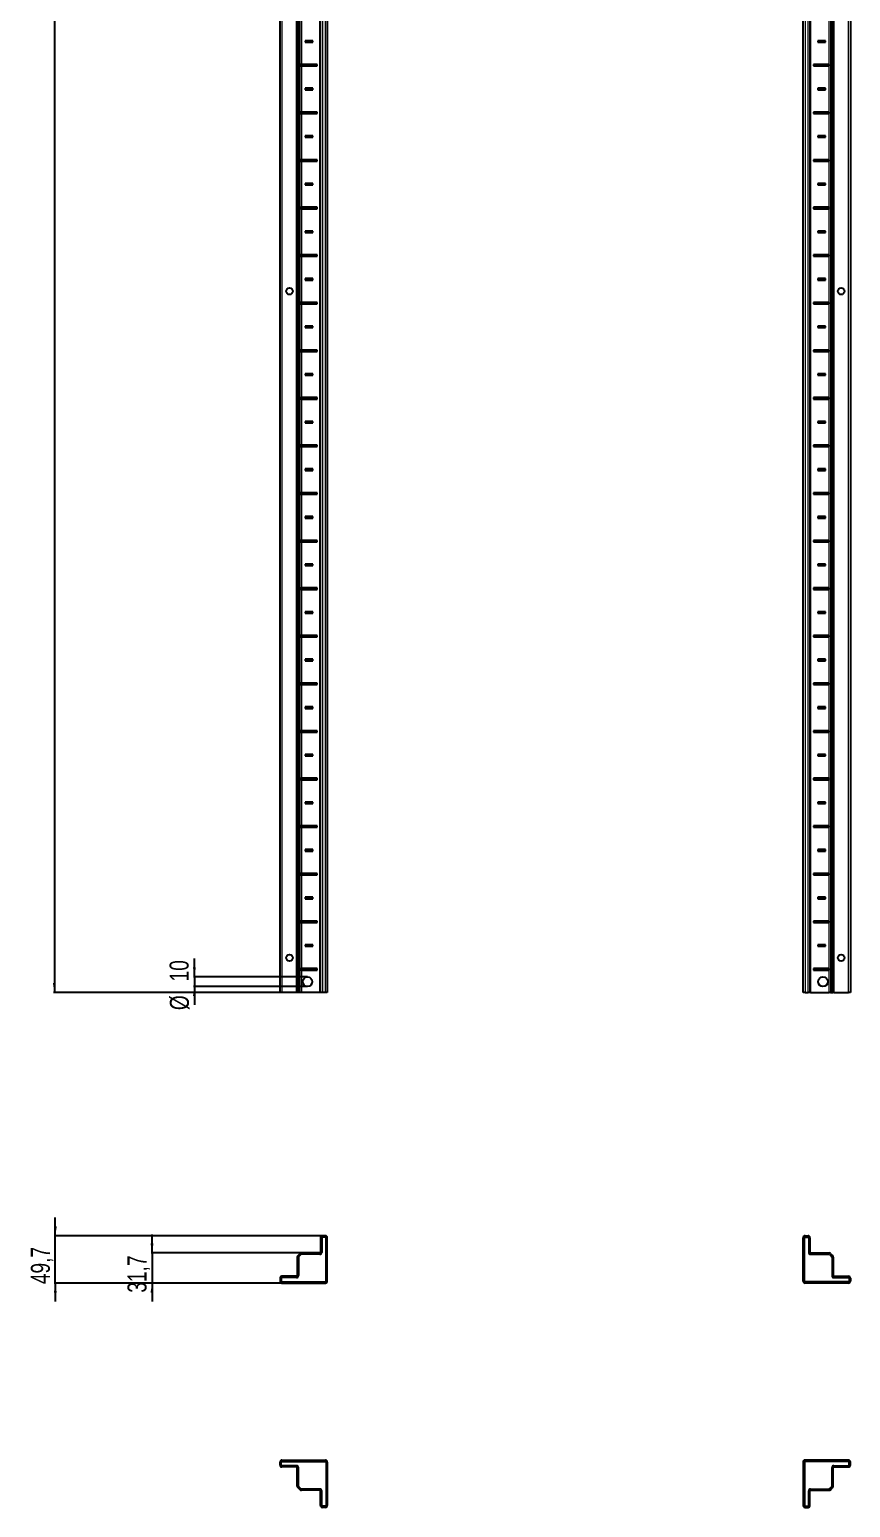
# Model space of a CAD drawing. Header units: millimetres. Extents: x -250 to 5025, y -1547 to 1577.
# Drawn here: x -250 to 612, y -1547 to 6 of the extents above; entities that cross this region are included whole.
import ezdxf

# ---------------------------------------------------------------- set-up
doc = ezdxf.new("R2010")
doc.units = ezdxf.units.MM
doc.layers.add('FORMAT', color=7, linetype='Continuous')
doc.styles.add('SLDTEXTSTYLE0', font='TXT', dxfattribs={"width": 0.75})
doc.dimstyles.new('SLDDIMSTYLE0', dxfattribs={"dimtxt": 20, "dimasz": 10, "dimexe": 0, "dimexo": 0.0625, "dimgap": 5, "dimtad": 2, "dimdec": 1, "dimrnd": 1e-09, "dimzin": 12, "dimdsep": 46, "dimtxsty": 'SLDTEXTSTYLE0', "dimsah": 1, "dimcen": 0.09, "dimadec": 0, "dimazin": 3, "dimtfac": 1, "dimtofl": 0, "dimtmove": 0, "dimatfit": 3, "dimfxl": 0, "dimfrac": 2, "dimtolj": 1, "dimtzin": 12, "dimarcsym": 0})
doc.dimstyles.new('SLDDIMSTYLE1', dxfattribs={"dimtxt": 20, "dimasz": 10, "dimexe": 0, "dimexo": 0.0625, "dimgap": 5, "dimtad": 2, "dimdec": 1, "dimrnd": 1e-09, "dimzin": 12, "dimdsep": 46, "dimtxsty": 'SLDTEXTSTYLE0', "dimsah": 1, "dimcen": 0.09, "dimadec": 0, "dimazin": 3, "dimtfac": 1, "dimtmove": 0, "dimatfit": 0, "dimfxl": 0, "dimfrac": 2, "dimtolj": 1, "dimtzin": 12, "dimarcsym": 0})

# ---------------------------------------------------------------- blocks, each defined once
blk = doc.blocks.new('_D')
at = {"layer": 'FORMAT'}
for p, q in [((35.2, 1092.8), (-225.3, 1092.8)), ((-224.3, 1092.8), (-224.3, -1006.2)), ((35.2, -1006.2), (-225.3, -1006.2))]:
    blk.add_line(p, q, dxfattribs=at)
for points in [[(-224.3, 1092.8), (-225.9, 1082.8), (-222.8, 1082.8)], [(-224.3, -1006.2), (-222.8, -996.2), (-225.9, -996.2)]]:
    blk.add_solid(points, dxfattribs=at)
at = {"layer": 'FORMAT', "insert": (-250.1, 13.7), "char_height": 20, "attachment_point": 1, "rotation": 90, "style": 'SLDTEXTSTYLE0'}
blk.add_mtext('2099', dxfattribs=at)
blk = doc.blocks.new('_D_3')
at = {"layer": 'FORMAT'}
for p, q in [((-77.2, -989.7), (-77.2, -970.5)), ((41.6, -989.7), (-78.2, -989.7)), ((-77.2, -989.7), (-77.2, -999.7)), ((41.6, -999.7), (-78.2, -999.7)), ((-77.2, -999.7), (-77.2, -1019))]:
    blk.add_line(p, q, dxfattribs=at)
for points in [[(-77.2, -989.7), (-75.7, -979.7), (-78.7, -979.7)], [(-77.2, -999.7), (-78.7, -1009.7), (-75.7, -1009.7)]]:
    blk.add_solid(points, dxfattribs=at)
at = {"layer": 'FORMAT', "char_height": 20, "attachment_point": 1, "rotation": 90, "style": 'SLDTEXTSTYLE0'}
for s, insert in [('10', (-103.3, -994.4)), ('%%c', (-103, -1024.6))]:
    blk.add_mtext(s, dxfattribs=dict(at, insert=insert))
blk = doc.blocks.new('_D_5')
at = {"layer": 'FORMAT'}
for p, q in [((-223.4, -1261.8), (-223.4, -1242.5)), ((57.3, -1261.8), (-224.4, -1261.8)), ((-223.4, -1311.5), (-223.4, -1261.8)), ((14.8, -1311.5), (-224.4, -1311.5)), ((-223.4, -1311.5), (-223.4, -1330.7))]:
    blk.add_line(p, q, dxfattribs=at)
for points in [[(-223.4, -1261.8), (-221.8, -1251.8), (-224.9, -1251.8)], [(-223.4, -1311.5), (-224.9, -1321.5), (-221.8, -1321.5)]]:
    blk.add_solid(points, dxfattribs=at)
at = {"layer": 'FORMAT', "insert": (-249.1, -1312.5), "char_height": 20, "attachment_point": 1, "rotation": 90, "style": 'SLDTEXTSTYLE0'}
blk.add_mtext('49,7', dxfattribs=at)
blk = doc.blocks.new('_D_6')
at = {"layer": 'FORMAT'}
for p, q in [((-121.7, -1279.8), (-121.7, -1260.5)), ((35.2, -1279.8), (-122.7, -1279.8)), ((-121.7, -1279.8), (-121.7, -1311.5)), ((14.8, -1311.5), (-122.7, -1311.5)), ((-121.7, -1311.5), (-121.7, -1330.7))]:
    blk.add_line(p, q, dxfattribs=at)
for points in [[(-121.7, -1279.8), (-120.2, -1269.8), (-123.3, -1269.8)], [(-121.7, -1311.5), (-123.3, -1321.5), (-120.2, -1321.5)]]:
    blk.add_solid(points, dxfattribs=at)
at = {"layer": 'FORMAT', "insert": (-147.5, -1321.5), "char_height": 20, "attachment_point": 1, "rotation": 90, "style": 'SLDTEXTSTYLE0'}
blk.add_mtext('31,7', dxfattribs=at)

msp = doc.modelspace()

# ---------------------------------------------------------------- linework, layer by layer
at = {"color": 7, "linetype": 'Continuous', "lineweight": 25}
for p, q in [((12.79, -1006.24), (12.79, 1092.76)), ((30.79, -1006.24), (30.79, 1092.76)), ((32.58, -1006.24), (32.58, 1092.76)), ((32.62, -1006.24), (32.62, 1092.76)), ((55.29, -1006.24), (55.29, 1092.76)), ((62.49, 1092.76), (62.49, -1006.24)), ((562.49, -1006.24), (562.49, 1092.76)), ((569.69, 1092.76), (569.69, -1006.24)), ((592.36, 1092.76), (592.36, -1006.24)), ((592.4, 1092.76), (592.4, -1006.24)), ((594.19, 1092.76), (594.19, -1006.24)), ((612.19, 1092.76), (612.19, -1006.24)), ((47.14, -5.99), (39.14, -5.99)), ((39.14, -5.99), (39.14, -7.49)), ((39.89, -6.74), (39.14, -5.99)), ((39.89, -6.74), (39.14, -7.49)), ((39.14, -7.49), (47.14, -7.49)), ((46.39, -6.74), (39.89, -6.74)), ((46.39, -6.74), (47.14, -5.99)), ((46.39, -6.74), (47.14, -7.49)), ((47.14, -7.49), (47.14, -5.99)), ((585.84, -5.99), (577.84, -5.99)), ((577.84, -5.99), (577.84, -7.49)), ((578.59, -6.74), (577.84, -5.99)), ((578.59, -6.74), (577.84, -7.49)), ((577.84, -7.49), (585.84, -7.49)), ((578.59, -6.74), (585.09, -6.74)), ((585.09, -6.74), (585.84, -5.99)), ((585.09, -6.74), (585.84, -7.49)), ((585.84, -7.49), (585.84, -5.99)), ((51.64, -30.99), (35.24, -30.99)), ((50.89, -31.74), (51.64, -30.99)), ((51.64, -32.49), (51.64, -30.99)), ((589.74, -30.99), (573.34, -30.99)), ((573.34, -30.99), (573.34, -32.49)), ((574.09, -31.74), (573.34, -30.99)), ((34.75, -31.1), (34.75, -32.39)), ((35.39, -31.74), (34.75, -31.1)), ((35.39, -31.74), (34.75, -32.39)), ((35.24, -32.49), (51.64, -32.49)), ((50.89, -31.74), (35.39, -31.74)), ((50.89, -31.74), (51.64, -32.49)), ((574.09, -31.74), (573.34, -32.49)), ((573.34, -32.49), (589.74, -32.49)), ((574.09, -31.74), (589.59, -31.74)), ((589.59, -31.74), (590.23, -31.1)), ((589.59, -31.74), (590.23, -32.39)), ((590.23, -32.39), (590.23, -31.1)), ((47.14, -55.99), (39.14, -55.99)), ((39.14, -55.99), (39.14, -57.49)), ((39.89, -56.74), (39.14, -55.99)), ((39.89, -56.74), (39.14, -57.49)), ((39.14, -57.49), (47.14, -57.49)), ((46.39, -56.74), (39.89, -56.74)), ((46.39, -56.74), (47.14, -55.99)), ((46.39, -56.74), (47.14, -57.49)), ((47.14, -57.49), (47.14, -55.99)), ((585.84, -55.99), (577.84, -55.99)), ((577.84, -55.99), (577.84, -57.49)), ((578.59, -56.74), (577.84, -55.99)), ((578.59, -56.74), (577.84, -57.49)), ((577.84, -57.49), (585.84, -57.49)), ((578.59, -56.74), (585.09, -56.74)), ((585.09, -56.74), (585.84, -55.99)), ((585.09, -56.74), (585.84, -57.49)), ((585.84, -57.49), (585.84, -55.99)), ((34.75, -81.1), (34.75, -82.39)), ((35.39, -81.74), (34.75, -81.1)), ((35.39, -81.74), (34.75, -82.39)), ((51.64, -80.99), (35.24, -80.99)), ((35.24, -82.49), (51.64, -82.49)), ((50.89, -81.74), (35.39, -81.74)), ((50.89, -81.74), (51.64, -80.99)), ((50.89, -81.74), (51.64, -82.49)), ((51.64, -82.49), (51.64, -80.99)), ((589.74, -80.99), (573.34, -80.99)), ((573.34, -80.99), (573.34, -82.49)), ((574.09, -81.74), (573.34, -80.99)), ((574.09, -81.74), (573.34, -82.49)), ((573.34, -82.49), (589.74, -82.49)), ((574.09, -81.74), (589.59, -81.74)), ((589.59, -81.74), (590.23, -81.1)), ((589.59, -81.74), (590.23, -82.39)), ((590.23, -82.39), (590.23, -81.1)), ((47.14, -105.99), (39.14, -105.99)), ((39.14, -105.99), (39.14, -107.49)), ((39.89, -106.74), (39.14, -105.99)), ((39.89, -106.74), (39.14, -107.49)), ((39.14, -107.49), (47.14, -107.49)), ((46.39, -106.74), (39.89, -106.74)), ((46.39, -106.74), (47.14, -105.99)), ((46.39, -106.74), (47.14, -107.49)), ((47.14, -107.49), (47.14, -105.99)), ((585.84, -105.99), (577.84, -105.99)), ((577.84, -105.99), (577.84, -107.49)), ((578.59, -106.74), (577.84, -105.99)), ((578.59, -106.74), (577.84, -107.49)), ((577.84, -107.49), (585.84, -107.49)), ((578.59, -106.74), (585.09, -106.74)), ((585.09, -106.74), (585.84, -105.99)), ((585.09, -106.74), (585.84, -107.49)), ((585.84, -107.49), (585.84, -105.99)), ((34.75, -131.1), (34.75, -132.39)), ((35.39, -131.74), (34.75, -131.1)), ((35.39, -131.74), (34.75, -132.39)), ((51.64, -130.99), (35.24, -130.99)), ((35.24, -132.49), (51.64, -132.49)), ((50.89, -131.74), (35.39, -131.74)), ((50.89, -131.74), (51.64, -130.99)), ((50.89, -131.74), (51.64, -132.49)), ((51.64, -132.49), (51.64, -130.99)), ((589.74, -130.99), (573.34, -130.99)), ((573.34, -130.99), (573.34, -132.49)), ((574.09, -131.74), (573.34, -130.99)), ((574.09, -131.74), (573.34, -132.49)), ((573.34, -132.49), (589.74, -132.49)), ((574.09, -131.74), (589.59, -131.74)), ((589.59, -131.74), (590.23, -131.1)), ((589.59, -131.74), (590.23, -132.39)), ((590.23, -132.39), (590.23, -131.1)), ((47.14, -155.99), (39.14, -155.99)), ((39.14, -155.99), (39.14, -157.49)), ((39.89, -156.74), (39.14, -155.99)), ((39.89, -156.74), (39.14, -157.49)), ((39.14, -157.49), (47.14, -157.49)), ((46.39, -156.74), (39.89, -156.74)), ((46.39, -156.74), (47.14, -155.99)), ((46.39, -156.74), (47.14, -157.49)), ((47.14, -157.49), (47.14, -155.99)), ((585.84, -155.99), (577.84, -155.99)), ((577.84, -155.99), (577.84, -157.49)), ((578.59, -156.74), (577.84, -155.99)), ((578.59, -156.74), (577.84, -157.49)), ((577.84, -157.49), (585.84, -157.49)), ((578.59, -156.74), (585.09, -156.74)), ((585.09, -156.74), (585.84, -155.99)), ((585.09, -156.74), (585.84, -157.49)), ((585.84, -157.49), (585.84, -155.99)), ((34.75, -181.1), (34.75, -182.39)), ((35.39, -181.74), (34.75, -181.1)), ((35.39, -181.74), (34.75, -182.39)), ((51.64, -180.99), (35.24, -180.99)), ((35.24, -182.49), (51.64, -182.49)), ((50.89, -181.74), (35.39, -181.74)), ((50.89, -181.74), (51.64, -180.99)), ((50.89, -181.74), (51.64, -182.49)), ((51.64, -182.49), (51.64, -180.99)), ((589.74, -180.99), (573.34, -180.99)), ((573.34, -180.99), (573.34, -182.49)), ((574.09, -181.74), (573.34, -180.99)), ((574.09, -181.74), (573.34, -182.49)), ((573.34, -182.49), (589.74, -182.49)), ((574.09, -181.74), (589.59, -181.74)), ((589.59, -181.74), (590.23, -181.1)), ((589.59, -181.74), (590.23, -182.39)), ((590.23, -182.39), (590.23, -181.1)), ((47.14, -205.99), (39.14, -205.99)), ((39.14, -205.99), (39.14, -207.49)), ((39.89, -206.74), (39.14, -205.99)), ((39.89, -206.74), (39.14, -207.49)), ((39.14, -207.49), (47.14, -207.49)), ((46.39, -206.74), (39.89, -206.74)), ((46.39, -206.74), (47.14, -205.99)), ((46.39, -206.74), (47.14, -207.49)), ((47.14, -207.49), (47.14, -205.99)), ((585.84, -205.99), (577.84, -205.99)), ((577.84, -205.99), (577.84, -207.49)), ((578.59, -206.74), (577.84, -205.99)), ((578.59, -206.74), (577.84, -207.49)), ((577.84, -207.49), (585.84, -207.49)), ((578.59, -206.74), (585.09, -206.74)), ((585.09, -206.74), (585.84, -205.99)), ((585.09, -206.74), (585.84, -207.49)), ((585.84, -207.49), (585.84, -205.99)), ((34.75, -231.1), (34.75, -232.39)), ((35.39, -231.74), (34.75, -231.1)), ((35.39, -231.74), (34.75, -232.39)), ((51.64, -230.99), (35.24, -230.99)), ((35.24, -232.49), (51.64, -232.49)), ((50.89, -231.74), (35.39, -231.74)), ((50.89, -231.74), (51.64, -230.99)), ((50.89, -231.74), (51.64, -232.49)), ((51.64, -232.49), (51.64, -230.99)), ((589.74, -230.99), (573.34, -230.99)), ((573.34, -230.99), (573.34, -232.49)), ((574.09, -231.74), (573.34, -230.99)), ((574.09, -231.74), (573.34, -232.49)), ((573.34, -232.49), (589.74, -232.49)), ((574.09, -231.74), (589.59, -231.74)), ((589.59, -231.74), (590.23, -231.1)), ((589.59, -231.74), (590.23, -232.39)), ((590.23, -232.39), (590.23, -231.1)), ((47.14, -255.99), (39.14, -255.99)), ((39.14, -255.99), (39.14, -257.49)), ((39.89, -256.74), (39.14, -255.99)), ((39.89, -256.74), (39.14, -257.49)), ((39.14, -257.49), (47.14, -257.49)), ((46.39, -256.74), (39.89, -256.74)), ((46.39, -256.74), (47.14, -255.99)), ((46.39, -256.74), (47.14, -257.49)), ((47.14, -257.49), (47.14, -255.99)), ((585.84, -255.99), (577.84, -255.99)), ((577.84, -255.99), (577.84, -257.49)), ((578.59, -256.74), (577.84, -255.99)), ((578.59, -256.74), (577.84, -257.49)), ((577.84, -257.49), (585.84, -257.49)), ((578.59, -256.74), (585.09, -256.74)), ((585.09, -256.74), (585.84, -255.99)), ((585.09, -256.74), (585.84, -257.49)), ((585.84, -257.49), (585.84, -255.99)), ((34.75, -281.1), (34.75, -282.39)), ((35.39, -281.74), (34.75, -281.1)), ((35.39, -281.74), (34.75, -282.39)), ((51.64, -280.99), (35.24, -280.99)), ((35.24, -282.49), (51.64, -282.49)), ((50.89, -281.74), (35.39, -281.74)), ((50.89, -281.74), (51.64, -280.99)), ((50.89, -281.74), (51.64, -282.49)), ((51.64, -282.49), (51.64, -280.99)), ((589.74, -280.99), (573.34, -280.99)), ((573.34, -280.99), (573.34, -282.49)), ((574.09, -281.74), (573.34, -280.99)), ((574.09, -281.74), (573.34, -282.49)), ((573.34, -282.49), (589.74, -282.49)), ((574.09, -281.74), (589.59, -281.74)), ((589.59, -281.74), (590.23, -281.1)), ((589.59, -281.74), (590.23, -282.39)), ((590.23, -282.39), (590.23, -281.1)), ((47.14, -305.99), (39.14, -305.99)), ((39.14, -305.99), (39.14, -307.49)), ((39.89, -306.74), (39.14, -305.99)), ((39.89, -306.74), (39.14, -307.49)), ((39.14, -307.49), (47.14, -307.49)), ((46.39, -306.74), (39.89, -306.74)), ((46.39, -306.74), (47.14, -305.99)), ((46.39, -306.74), (47.14, -307.49)), ((47.14, -307.49), (47.14, -305.99)), ((585.84, -305.99), (577.84, -305.99)), ((577.84, -305.99), (577.84, -307.49)), ((578.59, -306.74), (577.84, -305.99)), ((578.59, -306.74), (577.84, -307.49)), ((577.84, -307.49), (585.84, -307.49)), ((578.59, -306.74), (585.09, -306.74)), ((585.09, -306.74), (585.84, -305.99)), ((585.09, -306.74), (585.84, -307.49)), ((585.84, -307.49), (585.84, -305.99)), ((34.75, -331.1), (34.75, -332.39)), ((35.39, -331.74), (34.75, -331.1)), ((35.39, -331.74), (34.75, -332.39)), ((51.64, -330.99), (35.24, -330.99)), ((35.24, -332.49), (51.64, -332.49)), ((50.89, -331.74), (35.39, -331.74)), ((50.89, -331.74), (51.64, -330.99)), ((50.89, -331.74), (51.64, -332.49)), ((51.64, -332.49), (51.64, -330.99)), ((589.74, -330.99), (573.34, -330.99)), ((573.34, -330.99), (573.34, -332.49)), ((574.09, -331.74), (573.34, -330.99)), ((574.09, -331.74), (573.34, -332.49)), ((573.34, -332.49), (589.74, -332.49)), ((574.09, -331.74), (589.59, -331.74)), ((589.59, -331.74), (590.23, -331.1)), ((589.59, -331.74), (590.23, -332.39)), ((590.23, -332.39), (590.23, -331.1)), ((47.14, -355.99), (39.14, -355.99)), ((39.14, -355.99), (39.14, -357.49)), ((39.89, -356.74), (39.14, -355.99)), ((39.89, -356.74), (39.14, -357.49)), ((46.39, -356.74), (39.89, -356.74)), ((46.39, -356.74), (47.14, -355.99)), ((46.39, -356.74), (47.14, -357.49)), ((47.14, -357.49), (47.14, -355.99)), ((585.84, -355.99), (577.84, -355.99)), ((577.84, -355.99), (577.84, -357.49)), ((578.59, -356.74), (577.84, -355.99)), ((578.59, -356.74), (577.84, -357.49)), ((578.59, -356.74), (585.09, -356.74)), ((585.09, -356.74), (585.84, -355.99)), ((585.09, -356.74), (585.84, -357.49)), ((585.84, -357.49), (585.84, -355.99)), ((39.14, -357.49), (47.14, -357.49)), ((577.84, -357.49), (585.84, -357.49)), ((34.75, -381.1), (34.75, -382.39)), ((35.39, -381.74), (34.75, -381.1)), ((35.39, -381.74), (34.75, -382.39)), ((51.64, -380.99), (35.24, -380.99)), ((35.24, -382.49), (51.64, -382.49)), ((50.89, -381.74), (35.39, -381.74)), ((50.89, -381.74), (51.64, -380.99)), ((50.89, -381.74), (51.64, -382.49)), ((51.64, -382.49), (51.64, -380.99)), ((589.74, -380.99), (573.34, -380.99)), ((573.34, -380.99), (573.34, -382.49)), ((574.09, -381.74), (573.34, -380.99)), ((574.09, -381.74), (573.34, -382.49)), ((573.34, -382.49), (589.74, -382.49)), ((574.09, -381.74), (589.59, -381.74)), ((589.59, -381.74), (590.23, -381.1)), ((589.59, -381.74), (590.23, -382.39)), ((590.23, -382.39), (590.23, -381.1)), ((47.14, -405.99), (39.14, -405.99)), ((39.14, -405.99), (39.14, -407.49)), ((39.89, -406.74), (39.14, -405.99)), ((39.89, -406.74), (39.14, -407.49)), ((39.14, -407.49), (47.14, -407.49)), ((46.39, -406.74), (39.89, -406.74)), ((46.39, -406.74), (47.14, -405.99)), ((46.39, -406.74), (47.14, -407.49)), ((47.14, -407.49), (47.14, -405.99)), ((585.84, -405.99), (577.84, -405.99)), ((577.84, -405.99), (577.84, -407.49)), ((578.59, -406.74), (577.84, -405.99)), ((578.59, -406.74), (577.84, -407.49)), ((577.84, -407.49), (585.84, -407.49)), ((578.59, -406.74), (585.09, -406.74)), ((585.09, -406.74), (585.84, -405.99)), ((585.09, -406.74), (585.84, -407.49)), ((585.84, -407.49), (585.84, -405.99)), ((34.75, -431.1), (34.75, -432.39)), ((35.39, -431.74), (34.75, -431.1)), ((35.39, -431.74), (34.75, -432.39)), ((51.64, -430.99), (35.24, -430.99)), ((35.24, -432.49), (51.64, -432.49)), ((50.89, -431.74), (35.39, -431.74)), ((50.89, -431.74), (51.64, -430.99)), ((50.89, -431.74), (51.64, -432.49)), ((51.64, -432.49), (51.64, -430.99)), ((589.74, -430.99), (573.34, -430.99)), ((573.34, -430.99), (573.34, -432.49)), ((574.09, -431.74), (573.34, -430.99)), ((574.09, -431.74), (573.34, -432.49)), ((573.34, -432.49), (589.74, -432.49)), ((574.09, -431.74), (589.59, -431.74)), ((589.59, -431.74), (590.23, -431.1)), ((589.59, -431.74), (590.23, -432.39)), ((590.23, -432.39), (590.23, -431.1)), ((47.14, -455.99), (39.14, -455.99)), ((39.14, -455.99), (39.14, -457.49)), ((39.89, -456.74), (39.14, -455.99)), ((39.89, -456.74), (39.14, -457.49)), ((39.14, -457.49), (47.14, -457.49)), ((46.39, -456.74), (39.89, -456.74)), ((46.39, -456.74), (47.14, -455.99)), ((46.39, -456.74), (47.14, -457.49)), ((47.14, -457.49), (47.14, -455.99)), ((585.84, -455.99), (577.84, -455.99)), ((577.84, -455.99), (577.84, -457.49)), ((578.59, -456.74), (577.84, -455.99)), ((578.59, -456.74), (577.84, -457.49)), ((577.84, -457.49), (585.84, -457.49)), ((578.59, -456.74), (585.09, -456.74)), ((585.09, -456.74), (585.84, -455.99)), ((585.09, -456.74), (585.84, -457.49)), ((585.84, -457.49), (585.84, -455.99)), ((34.75, -481.1), (34.75, -482.39)), ((35.39, -481.74), (34.75, -481.1)), ((51.64, -480.99), (35.24, -480.99)), ((50.89, -481.74), (51.64, -480.99)), ((51.64, -482.49), (51.64, -480.99)), ((589.74, -480.99), (573.34, -480.99)), ((573.34, -480.99), (573.34, -482.49)), ((574.09, -481.74), (573.34, -480.99)), ((589.59, -481.74), (590.23, -481.1)), ((590.23, -482.39), (590.23, -481.1)), ((35.39, -481.74), (34.75, -482.39)), ((35.24, -482.49), (51.64, -482.49)), ((50.89, -481.74), (35.39, -481.74)), ((50.89, -481.74), (51.64, -482.49)), ((574.09, -481.74), (573.34, -482.49)), ((573.34, -482.49), (589.74, -482.49)), ((574.09, -481.74), (589.59, -481.74)), ((589.59, -481.74), (590.23, -482.39)), ((47.14, -505.99), (39.14, -505.99)), ((39.14, -505.99), (39.14, -507.49)), ((39.89, -506.74), (39.14, -505.99)), ((39.89, -506.74), (39.14, -507.49)), ((39.14, -507.49), (47.14, -507.49)), ((46.39, -506.74), (39.89, -506.74)), ((46.39, -506.74), (47.14, -505.99)), ((46.39, -506.74), (47.14, -507.49)), ((47.14, -507.49), (47.14, -505.99)), ((585.84, -505.99), (577.84, -505.99)), ((577.84, -505.99), (577.84, -507.49)), ((578.59, -506.74), (577.84, -505.99)), ((578.59, -506.74), (577.84, -507.49)), ((577.84, -507.49), (585.84, -507.49)), ((578.59, -506.74), (585.09, -506.74)), ((585.09, -506.74), (585.84, -505.99)), ((585.09, -506.74), (585.84, -507.49)), ((585.84, -507.49), (585.84, -505.99)), ((34.75, -531.1), (34.75, -532.39)), ((35.39, -531.74), (34.75, -531.1)), ((35.39, -531.74), (34.75, -532.39)), ((51.64, -530.99), (35.24, -530.99)), ((35.24, -532.49), (51.64, -532.49)), ((50.89, -531.74), (35.39, -531.74)), ((50.89, -531.74), (51.64, -530.99)), ((50.89, -531.74), (51.64, -532.49)), ((51.64, -532.49), (51.64, -530.99)), ((589.74, -530.99), (573.34, -530.99)), ((573.34, -530.99), (573.34, -532.49)), ((574.09, -531.74), (573.34, -530.99)), ((574.09, -531.74), (573.34, -532.49)), ((573.34, -532.49), (589.74, -532.49)), ((574.09, -531.74), (589.59, -531.74)), ((589.59, -531.74), (590.23, -531.1)), ((589.59, -531.74), (590.23, -532.39)), ((590.23, -532.39), (590.23, -531.1)), ((47.14, -555.99), (39.14, -555.99)), ((39.14, -555.99), (39.14, -557.49)), ((39.89, -556.74), (39.14, -555.99)), ((39.89, -556.74), (39.14, -557.49)), ((39.14, -557.49), (47.14, -557.49)), ((46.39, -556.74), (39.89, -556.74)), ((46.39, -556.74), (47.14, -555.99)), ((46.39, -556.74), (47.14, -557.49)), ((47.14, -557.49), (47.14, -555.99)), ((585.84, -555.99), (577.84, -555.99)), ((577.84, -555.99), (577.84, -557.49)), ((578.59, -556.74), (577.84, -555.99)), ((578.59, -556.74), (577.84, -557.49)), ((577.84, -557.49), (585.84, -557.49)), ((578.59, -556.74), (585.09, -556.74)), ((585.09, -556.74), (585.84, -555.99)), ((585.09, -556.74), (585.84, -557.49)), ((585.84, -557.49), (585.84, -555.99)), ((34.75, -581.1), (34.75, -582.39)), ((35.39, -581.74), (34.75, -581.1)), ((35.39, -581.74), (34.75, -582.39)), ((51.64, -580.99), (35.24, -580.99)), ((35.24, -582.49), (51.64, -582.49)), ((50.89, -581.74), (35.39, -581.74)), ((50.89, -581.74), (51.64, -580.99)), ((50.89, -581.74), (51.64, -582.49)), ((51.64, -582.49), (51.64, -580.99)), ((589.74, -580.99), (573.34, -580.99)), ((573.34, -580.99), (573.34, -582.49)), ((574.09, -581.74), (573.34, -580.99)), ((574.09, -581.74), (573.34, -582.49)), ((573.34, -582.49), (589.74, -582.49)), ((574.09, -581.74), (589.59, -581.74)), ((589.59, -581.74), (590.23, -581.1)), ((589.59, -581.74), (590.23, -582.39)), ((590.23, -582.39), (590.23, -581.1)), ((47.14, -605.99), (39.14, -605.99)), ((39.14, -605.99), (39.14, -607.49)), ((39.89, -606.74), (39.14, -605.99)), ((39.89, -606.74), (39.14, -607.49)), ((39.14, -607.49), (47.14, -607.49)), ((46.39, -606.74), (39.89, -606.74)), ((46.39, -606.74), (47.14, -605.99)), ((46.39, -606.74), (47.14, -607.49)), ((47.14, -607.49), (47.14, -605.99)), ((585.84, -605.99), (577.84, -605.99)), ((577.84, -605.99), (577.84, -607.49)), ((578.59, -606.74), (577.84, -605.99)), ((578.59, -606.74), (577.84, -607.49)), ((577.84, -607.49), (585.84, -607.49)), ((578.59, -606.74), (585.09, -606.74)), ((585.09, -606.74), (585.84, -605.99)), ((585.09, -606.74), (585.84, -607.49)), ((585.84, -607.49), (585.84, -605.99)), ((34.75, -631.1), (34.75, -632.39)), ((35.39, -631.74), (34.75, -631.1)), ((35.39, -631.74), (34.75, -632.39)), ((51.64, -630.99), (35.24, -630.99)), ((35.24, -632.49), (51.64, -632.49)), ((50.89, -631.74), (35.39, -631.74)), ((50.89, -631.74), (51.64, -630.99)), ((50.89, -631.74), (51.64, -632.49)), ((51.64, -632.49), (51.64, -630.99)), ((589.74, -630.99), (573.34, -630.99)), ((573.34, -630.99), (573.34, -632.49)), ((574.09, -631.74), (573.34, -630.99)), ((574.09, -631.74), (573.34, -632.49)), ((573.34, -632.49), (589.74, -632.49)), ((574.09, -631.74), (589.59, -631.74)), ((589.59, -631.74), (590.23, -631.1)), ((589.59, -631.74), (590.23, -632.39)), ((590.23, -632.39), (590.23, -631.1)), ((47.14, -655.99), (39.14, -655.99)), ((39.14, -655.99), (39.14, -657.49)), ((39.89, -656.74), (39.14, -655.99)), ((39.89, -656.74), (39.14, -657.49)), ((39.14, -657.49), (47.14, -657.49)), ((46.39, -656.74), (39.89, -656.74)), ((46.39, -656.74), (47.14, -655.99)), ((46.39, -656.74), (47.14, -657.49)), ((47.14, -657.49), (47.14, -655.99)), ((585.84, -655.99), (577.84, -655.99)), ((577.84, -655.99), (577.84, -657.49)), ((578.59, -656.74), (577.84, -655.99)), ((578.59, -656.74), (577.84, -657.49)), ((577.84, -657.49), (585.84, -657.49)), ((578.59, -656.74), (585.09, -656.74)), ((585.09, -656.74), (585.84, -655.99)), ((585.09, -656.74), (585.84, -657.49)), ((585.84, -657.49), (585.84, -655.99)), ((34.75, -681.1), (34.75, -682.39)), ((35.39, -681.74), (34.75, -681.1)), ((35.39, -681.74), (34.75, -682.39)), ((51.64, -680.99), (35.24, -680.99)), ((35.24, -682.49), (51.64, -682.49)), ((50.89, -681.74), (35.39, -681.74)), ((50.89, -681.74), (51.64, -680.99)), ((50.89, -681.74), (51.64, -682.49)), ((51.64, -682.49), (51.64, -680.99)), ((589.74, -680.99), (573.34, -680.99)), ((573.34, -680.99), (573.34, -682.49)), ((574.09, -681.74), (573.34, -680.99)), ((574.09, -681.74), (573.34, -682.49)), ((573.34, -682.49), (589.74, -682.49)), ((574.09, -681.74), (589.59, -681.74)), ((589.59, -681.74), (590.23, -681.1)), ((589.59, -681.74), (590.23, -682.39)), ((590.23, -682.39), (590.23, -681.1)), ((47.14, -705.99), (39.14, -705.99)), ((39.14, -705.99), (39.14, -707.49)), ((39.89, -706.74), (39.14, -705.99)), ((39.89, -706.74), (39.14, -707.49)), ((39.14, -707.49), (47.14, -707.49)), ((46.39, -706.74), (39.89, -706.74)), ((46.39, -706.74), (47.14, -705.99)), ((46.39, -706.74), (47.14, -707.49)), ((47.14, -707.49), (47.14, -705.99)), ((585.84, -705.99), (577.84, -705.99)), ((577.84, -705.99), (577.84, -707.49)), ((578.59, -706.74), (577.84, -705.99)), ((578.59, -706.74), (577.84, -707.49)), ((577.84, -707.49), (585.84, -707.49)), ((578.59, -706.74), (585.09, -706.74)), ((585.09, -706.74), (585.84, -705.99)), ((585.09, -706.74), (585.84, -707.49)), ((585.84, -707.49), (585.84, -705.99)), ((34.75, -731.1), (34.75, -732.39)), ((35.39, -731.74), (34.75, -731.1)), ((35.39, -731.74), (34.75, -732.39)), ((51.64, -730.99), (35.24, -730.99)), ((35.24, -732.49), (51.64, -732.49)), ((50.89, -731.74), (35.39, -731.74)), ((50.89, -731.74), (51.64, -730.99)), ((50.89, -731.74), (51.64, -732.49)), ((51.64, -732.49), (51.64, -730.99)), ((589.74, -730.99), (573.34, -730.99)), ((573.34, -730.99), (573.34, -732.49)), ((574.09, -731.74), (573.34, -730.99)), ((574.09, -731.74), (573.34, -732.49)), ((573.34, -732.49), (589.74, -732.49)), ((574.09, -731.74), (589.59, -731.74)), ((589.59, -731.74), (590.23, -731.1)), ((589.59, -731.74), (590.23, -732.39)), ((590.23, -732.39), (590.23, -731.1)), ((47.14, -755.99), (39.14, -755.99)), ((39.14, -755.99), (39.14, -757.49)), ((39.89, -756.74), (39.14, -755.99)), ((39.89, -756.74), (39.14, -757.49)), ((39.14, -757.49), (47.14, -757.49)), ((46.39, -756.74), (39.89, -756.74)), ((46.39, -756.74), (47.14, -755.99)), ((46.39, -756.74), (47.14, -757.49)), ((47.14, -757.49), (47.14, -755.99)), ((585.84, -755.99), (577.84, -755.99)), ((577.84, -755.99), (577.84, -757.49)), ((578.59, -756.74), (577.84, -755.99)), ((578.59, -756.74), (577.84, -757.49)), ((577.84, -757.49), (585.84, -757.49)), ((578.59, -756.74), (585.09, -756.74)), ((585.09, -756.74), (585.84, -755.99)), ((585.09, -756.74), (585.84, -757.49)), ((585.84, -757.49), (585.84, -755.99)), ((34.75, -781.1), (34.75, -782.39)), ((35.39, -781.74), (34.75, -781.1)), ((35.39, -781.74), (34.75, -782.39)), ((51.64, -780.99), (35.24, -780.99)), ((35.24, -782.49), (51.64, -782.49)), ((50.89, -781.74), (35.39, -781.74)), ((50.89, -781.74), (51.64, -780.99)), ((50.89, -781.74), (51.64, -782.49)), ((51.64, -782.49), (51.64, -780.99)), ((589.74, -780.99), (573.34, -780.99)), ((573.34, -780.99), (573.34, -782.49)), ((574.09, -781.74), (573.34, -780.99)), ((574.09, -781.74), (573.34, -782.49)), ((573.34, -782.49), (589.74, -782.49)), ((574.09, -781.74), (589.59, -781.74)), ((589.59, -781.74), (590.23, -781.1)), ((589.59, -781.74), (590.23, -782.39)), ((590.23, -782.39), (590.23, -781.1)), ((47.14, -805.99), (39.14, -805.99)), ((39.14, -805.99), (39.14, -807.49)), ((39.89, -806.74), (39.14, -805.99)), ((39.89, -806.74), (39.14, -807.49)), ((39.14, -807.49), (47.14, -807.49)), ((46.39, -806.74), (39.89, -806.74)), ((46.39, -806.74), (47.14, -805.99)), ((46.39, -806.74), (47.14, -807.49)), ((47.14, -807.49), (47.14, -805.99)), ((585.84, -805.99), (577.84, -805.99)), ((577.84, -805.99), (577.84, -807.49)), ((578.59, -806.74), (577.84, -805.99)), ((578.59, -806.74), (577.84, -807.49)), ((577.84, -807.49), (585.84, -807.49)), ((578.59, -806.74), (585.09, -806.74)), ((585.09, -806.74), (585.84, -805.99)), ((585.09, -806.74), (585.84, -807.49)), ((585.84, -807.49), (585.84, -805.99)), ((34.75, -831.1), (34.75, -832.39)), ((35.39, -831.74), (34.75, -831.1)), ((35.39, -831.74), (34.75, -832.39)), ((51.64, -830.99), (35.24, -830.99)), ((35.24, -832.49), (51.64, -832.49)), ((50.89, -831.74), (35.39, -831.74)), ((50.89, -831.74), (51.64, -830.99)), ((50.89, -831.74), (51.64, -832.49)), ((51.64, -832.49), (51.64, -830.99)), ((589.74, -830.99), (573.34, -830.99)), ((573.34, -830.99), (573.34, -832.49)), ((574.09, -831.74), (573.34, -830.99)), ((574.09, -831.74), (573.34, -832.49)), ((573.34, -832.49), (589.74, -832.49)), ((574.09, -831.74), (589.59, -831.74)), ((589.59, -831.74), (590.23, -831.1)), ((589.59, -831.74), (590.23, -832.39)), ((590.23, -832.39), (590.23, -831.1)), ((47.14, -855.99), (39.14, -855.99)), ((39.14, -855.99), (39.14, -857.49)), ((39.89, -856.74), (39.14, -855.99)), ((39.89, -856.74), (39.14, -857.49)), ((39.14, -857.49), (47.14, -857.49)), ((46.39, -856.74), (39.89, -856.74)), ((46.39, -856.74), (47.14, -855.99)), ((46.39, -856.74), (47.14, -857.49)), ((47.14, -857.49), (47.14, -855.99)), ((585.84, -855.99), (577.84, -855.99)), ((577.84, -855.99), (577.84, -857.49)), ((578.59, -856.74), (577.84, -855.99)), ((578.59, -856.74), (577.84, -857.49)), ((577.84, -857.49), (585.84, -857.49)), ((578.59, -856.74), (585.09, -856.74)), ((585.09, -856.74), (585.84, -855.99)), ((585.09, -856.74), (585.84, -857.49)), ((585.84, -857.49), (585.84, -855.99)), ((34.75, -881.1), (34.75, -882.39)), ((35.39, -881.74), (34.75, -881.1)), ((35.39, -881.74), (34.75, -882.39)), ((51.64, -880.99), (35.24, -880.99)), ((35.24, -882.49), (51.64, -882.49)), ((50.89, -881.74), (35.39, -881.74)), ((50.89, -881.74), (51.64, -880.99)), ((50.89, -881.74), (51.64, -882.49)), ((51.64, -882.49), (51.64, -880.99)), ((589.74, -880.99), (573.34, -880.99)), ((573.34, -880.99), (573.34, -882.49)), ((574.09, -881.74), (573.34, -880.99)), ((574.09, -881.74), (573.34, -882.49)), ((573.34, -882.49), (589.74, -882.49)), ((574.09, -881.74), (589.59, -881.74)), ((589.59, -881.74), (590.23, -881.1)), ((589.59, -881.74), (590.23, -882.39)), ((590.23, -882.39), (590.23, -881.1)), ((39.89, -906.74), (39.14, -905.99)), ((39.14, -905.99), (39.14, -907.49)), ((47.14, -905.99), (39.14, -905.99)), ((39.89, -906.74), (39.14, -907.49)), ((39.14, -907.49), (47.14, -907.49)), ((46.39, -906.74), (39.89, -906.74)), ((46.39, -906.74), (47.14, -905.99)), ((46.39, -906.74), (47.14, -907.49)), ((47.14, -907.49), (47.14, -905.99)), ((577.84, -905.99), (577.84, -907.49)), ((585.84, -905.99), (577.84, -905.99)), ((578.59, -906.74), (577.84, -905.99)), ((578.59, -906.74), (577.84, -907.49)), ((577.84, -907.49), (585.84, -907.49)), ((578.59, -906.74), (585.09, -906.74)), ((585.09, -906.74), (585.84, -905.99)), ((585.09, -906.74), (585.84, -907.49)), ((585.84, -907.49), (585.84, -905.99)), ((35.39, -931.74), (34.75, -931.1)), ((34.75, -931.1), (34.75, -932.39)), ((35.39, -931.74), (34.75, -932.39)), ((51.64, -930.99), (35.24, -930.99)), ((50.89, -931.74), (35.39, -931.74)), ((50.89, -931.74), (51.64, -930.99)), ((50.89, -931.74), (51.64, -932.49)), ((51.64, -932.49), (51.64, -930.99)), ((589.74, -930.99), (573.34, -930.99)), ((573.34, -930.99), (573.34, -932.49)), ((574.09, -931.74), (573.34, -930.99)), ((574.09, -931.74), (573.34, -932.49)), ((574.09, -931.74), (589.59, -931.74)), ((589.59, -931.74), (590.23, -931.1)), ((589.59, -931.74), (590.23, -932.39)), ((590.23, -932.39), (590.23, -931.1)), ((35.24, -932.49), (51.64, -932.49)), ((573.34, -932.49), (589.74, -932.49)), ((39.89, -956.74), (39.14, -955.99)), ((47.14, -955.99), (39.14, -955.99)), ((39.14, -955.99), (39.14, -957.49)), ((39.89, -956.74), (39.14, -957.49)), ((39.14, -957.49), (47.14, -957.49)), ((46.39, -956.74), (39.89, -956.74)), ((46.39, -956.74), (47.14, -955.99)), ((46.39, -956.74), (47.14, -957.49)), ((47.14, -957.49), (47.14, -955.99)), ((577.84, -955.99), (577.84, -957.49)), ((585.84, -955.99), (577.84, -955.99)), ((578.59, -956.74), (577.84, -955.99)), ((578.59, -956.74), (577.84, -957.49)), ((577.84, -957.49), (585.84, -957.49)), ((578.59, -956.74), (585.09, -956.74)), ((585.09, -956.74), (585.84, -955.99)), ((585.09, -956.74), (585.84, -957.49)), ((585.84, -957.49), (585.84, -955.99)), ((35.39, -981.74), (34.75, -981.1)), ((34.75, -981.1), (34.75, -982.39)), ((35.39, -981.74), (34.75, -982.39)), ((51.64, -980.99), (35.24, -980.99)), ((35.24, -982.49), (51.64, -982.49)), ((50.89, -981.74), (35.39, -981.74)), ((50.89, -981.74), (51.64, -980.99)), ((50.89, -981.74), (51.64, -982.49)), ((51.64, -982.49), (51.64, -980.99)), ((589.74, -980.99), (573.34, -980.99)), ((573.34, -980.99), (573.34, -982.49)), ((574.09, -981.74), (573.34, -980.99)), ((574.09, -981.74), (573.34, -982.49)), ((573.34, -982.49), (589.74, -982.49)), ((574.09, -981.74), (589.59, -981.74)), ((589.59, -981.74), (590.23, -981.1)), ((589.59, -981.74), (590.23, -982.39)), ((590.23, -982.39), (590.23, -981.1)), ((14.79, -1006.24), (12.79, -1006.24)), ((30.14, -1006.24), (14.79, -1006.24)), ((30.79, -1006.24), (30.14, -1006.24)), ((31.38, -1006.24), (30.79, -1006.24)), ((32.58, -1006.24), (31.38, -1006.24)), ((32.62, -1006.24), (32.58, -1006.24)), ((33.82, -1006.24), (32.62, -1006.24)), ((35.24, -1006.24), (33.82, -1006.24)), ((54.64, -1006.24), (35.24, -1006.24)), ((55.29, -1006.24), (54.64, -1006.24)), ((57.29, -1006.24), (55.29, -1006.24)), ((60.49, -1006.24), (57.29, -1006.24)), ((62.49, -1006.24), (60.49, -1006.24)), ((564.49, -1006.24), (562.49, -1006.24)), ((564.49, -1006.24), (567.69, -1006.24)), ((569.69, -1006.24), (567.69, -1006.24)), ((570.34, -1006.24), (569.69, -1006.24)), ((570.34, -1006.24), (589.74, -1006.24)), ((591.16, -1006.24), (589.74, -1006.24)), ((591.16, -1006.24), (592.36, -1006.24)), ((592.36, -1006.24), (592.4, -1006.24)), ((592.4, -1006.24), (593.6, -1006.24)), ((594.19, -1006.24), (593.6, -1006.24)), ((594.84, -1006.24), (594.19, -1006.24)), ((594.84, -1006.24), (610.19, -1006.24)), ((612.19, -1006.24), (610.19, -1006.24)), ((55.29, -1263.77), (55.29, -1279.12)), ((56.64, -1263.77), (56.64, -1279.12)), ((60.49, -1261.77), (57.29, -1261.77)), ((60.49, -1263.12), (57.29, -1263.12)), ((61.14, -1309.47), (61.14, -1263.77)), ((62.49, -1309.47), (62.49, -1263.77)), ((562.49, -1309.47), (562.49, -1263.77)), ((563.84, -1309.47), (563.84, -1263.77)), ((564.49, -1261.77), (567.69, -1261.77)), ((564.49, -1263.12), (567.69, -1263.12)), ((568.34, -1263.77), (568.34, -1279.12)), ((569.69, -1263.77), (569.69, -1279.12)), ((30.79, -1284.22), (30.79, -1303.62)), ((32.58, -1281.6), (31.38, -1282.8)), ((32.14, -1284.22), (32.14, -1303.62)), ((33.54, -1282.55), (32.33, -1283.76)), ((33.54, -1282.55), (32.58, -1281.6)), ((33.82, -1280.36), (32.62, -1281.56)), ((32.62, -1281.56), (33.57, -1282.52)), ((34.78, -1281.31), (33.57, -1282.52)), ((54.64, -1279.77), (35.24, -1279.77)), ((54.64, -1281.12), (35.24, -1281.12)), ((570.34, -1279.77), (589.74, -1279.77)), ((570.34, -1281.12), (589.74, -1281.12)), ((590.2, -1281.31), (591.41, -1282.52)), ((591.16, -1280.36), (592.36, -1281.56)), ((592.36, -1281.56), (591.41, -1282.52)), ((591.44, -1282.55), (592.4, -1281.6)), ((591.44, -1282.55), (592.65, -1283.76)), ((592.4, -1281.6), (593.6, -1282.8)), ((592.84, -1284.22), (592.84, -1303.62)), ((594.19, -1284.22), (594.19, -1303.62)), ((30.14, -1304.27), (14.79, -1304.27)), ((594.84, -1304.27), (610.19, -1304.27)), ((12.79, -1306.27), (12.79, -1309.47)), ((14.14, -1306.27), (14.14, -1309.47)), ((30.14, -1305.62), (14.79, -1305.62)), ((14.79, -1310.12), (60.49, -1310.12)), ((14.79, -1311.47), (60.49, -1311.47)), ((610.19, -1310.12), (564.49, -1310.12)), ((610.19, -1311.47), (564.49, -1311.47)), ((594.84, -1305.62), (610.19, -1305.62)), ((610.84, -1306.27), (610.84, -1309.47)), ((612.19, -1306.27), (612.19, -1309.47)), ((12.79, -1502.67), (12.79, -1499.47)), ((14.14, -1502.67), (14.14, -1499.47)), ((14.79, -1497.47), (60.49, -1497.47)), ((14.79, -1498.82), (60.49, -1498.82)), ((30.14, -1503.32), (14.79, -1503.32)), ((30.14, -1504.67), (14.79, -1504.67)), ((30.79, -1524.72), (30.79, -1505.32)), ((32.14, -1524.72), (32.14, -1505.32)), ((61.14, -1499.47), (61.14, -1545.17)), ((62.49, -1499.47), (62.49, -1545.17)), ((562.49, -1499.47), (562.49, -1545.17)), ((563.84, -1499.47), (563.84, -1545.17)), ((610.19, -1497.47), (564.49, -1497.47)), ((610.19, -1498.82), (564.49, -1498.82)), ((592.84, -1524.72), (592.84, -1505.32)), ((594.19, -1524.72), (594.19, -1505.32)), ((594.84, -1503.32), (610.19, -1503.32)), ((594.84, -1504.67), (610.19, -1504.67)), ((610.84, -1502.67), (610.84, -1499.47)), ((612.19, -1502.67), (612.19, -1499.47)), ((32.58, -1527.34), (31.38, -1526.14)), ((33.54, -1526.39), (32.33, -1525.18)), ((33.54, -1526.39), (32.58, -1527.34)), ((32.62, -1527.38), (33.57, -1526.42)), ((33.82, -1528.58), (32.62, -1527.38)), ((34.78, -1527.63), (33.57, -1526.42)), ((54.64, -1527.82), (35.24, -1527.82)), ((54.64, -1529.17), (35.24, -1529.17)), ((55.29, -1545.17), (55.29, -1529.82)), ((56.64, -1545.17), (56.64, -1529.82)), ((568.34, -1545.17), (568.34, -1529.82)), ((569.69, -1545.17), (569.69, -1529.82)), ((570.34, -1527.82), (589.74, -1527.82)), ((570.34, -1529.17), (589.74, -1529.17)), ((590.2, -1527.63), (591.41, -1526.42)), ((591.16, -1528.58), (592.36, -1527.38)), ((592.36, -1527.38), (591.41, -1526.42)), ((591.44, -1526.39), (592.65, -1525.18)), ((591.44, -1526.39), (592.4, -1527.34)), ((592.4, -1527.34), (593.6, -1526.14)), ((60.49, -1545.82), (57.29, -1545.82)), ((60.49, -1547.17), (57.29, -1547.17)), ((564.49, -1545.82), (567.69, -1545.82)), ((564.49, -1547.17), (567.69, -1547.17))]:
    msp.add_line(p, q, dxfattribs=at)
at = {"color": 8, "linetype": 'Continuous', "lineweight": 18}
for p, q in [((14.79, 1092.76), (14.79, -1006.24)), ((30.14, -1006.24), (30.14, 1092.76)), ((31.38, 1092.76), (31.38, -1006.24)), ((33.82, -1006.24), (33.82, 1092.76)), ((54.64, -1006.24), (54.64, 1092.76)), ((57.29, 1092.76), (57.29, -1006.24)), ((60.49, -1006.24), (60.49, 1092.76)), ((564.49, 1092.76), (564.49, -1006.24)), ((567.69, -1006.24), (567.69, 1092.76)), ((570.34, 1092.76), (570.34, -1006.24)), ((591.16, 1092.76), (591.16, -1006.24)), ((593.6, -1006.24), (593.6, 1092.76)), ((594.84, 1092.76), (594.84, -1006.24)), ((610.19, -1006.24), (610.19, 1092.76)), ((35.24, 17.51), (35.24, -30.99)), ((589.74, -30.99), (589.74, 17.51)), ((35.24, -32.49), (35.24, -80.99)), ((589.74, -80.99), (589.74, -32.49)), ((35.24, -82.49), (35.24, -130.99)), ((589.74, -130.99), (589.74, -82.49)), ((35.24, -132.49), (35.24, -180.99)), ((589.74, -180.99), (589.74, -132.49)), ((35.24, -182.49), (35.24, -230.99)), ((589.74, -230.99), (589.74, -182.49)), ((35.24, -232.49), (35.24, -280.99)), ((589.74, -280.99), (589.74, -232.49)), ((35.24, -282.49), (35.24, -330.99)), ((589.74, -330.99), (589.74, -282.49)), ((35.24, -332.49), (35.24, -380.99)), ((589.74, -380.99), (589.74, -332.49)), ((35.24, -382.49), (35.24, -430.99)), ((589.74, -430.99), (589.74, -382.49)), ((35.24, -432.49), (35.24, -480.99)), ((589.74, -480.99), (589.74, -432.49)), ((35.24, -482.49), (35.24, -530.99)), ((589.74, -530.99), (589.74, -482.49)), ((35.24, -532.49), (35.24, -580.99)), ((589.74, -580.99), (589.74, -532.49)), ((35.24, -582.49), (35.24, -630.99)), ((589.74, -630.99), (589.74, -582.49)), ((35.24, -632.49), (35.24, -680.99)), ((589.74, -680.99), (589.74, -632.49)), ((35.24, -682.49), (35.24, -730.99)), ((589.74, -730.99), (589.74, -682.49)), ((35.24, -732.49), (35.24, -780.99)), ((589.74, -780.99), (589.74, -732.49)), ((35.24, -782.49), (35.24, -830.99)), ((589.74, -830.99), (589.74, -782.49)), ((35.24, -832.49), (35.24, -880.99)), ((589.74, -880.99), (589.74, -832.49)), ((35.24, -882.49), (35.24, -930.99)), ((589.74, -930.99), (589.74, -882.49)), ((35.24, -932.49), (35.24, -980.99)), ((589.74, -980.99), (589.74, -932.49)), ((35.24, -982.49), (35.24, -1006.24)), ((589.74, -1006.24), (589.74, -982.49))]:
    msp.add_line(p, q, dxfattribs=at)
at = {"color": 7, "linetype": 'Continuous', "lineweight": 25}
for centre, radius in [((22.64, -269.24), 3.5), ((602.34, -269.24), 3.5), ((22.64, -969.74), 3.5), ((602.34, -969.74), 3.5), ((41.64, -994.74), 5), ((583.34, -994.74), 5)]:
    msp.add_circle(centre, radius, dxfattribs=at)
for centre, radius, start, end in [((57.29, -1263.77), 2, 90, 180), ((57.29, -1263.77), 0.65, 90, 180), ((60.49, -1263.77), 2, 0, 90), ((60.49, -1263.77), 0.65, 0, 90), ((564.49, -1263.77), 2, 90, 180), ((564.49, -1263.77), 0.65, 90, 180), ((567.69, -1263.77), 2, 0, 90), ((567.69, -1263.77), 0.65, 0, 90), ((32.79, -1284.22), 2, 135, 180), ((32.79, -1284.22), 0.65, 135, 180), ((35.24, -1281.77), 2, 90, 135), ((35.24, -1281.77), 0.65, 90, 135), ((54.64, -1279.12), 0.65, 270, 0), ((54.64, -1279.12), 2, 270, 0), ((570.34, -1279.12), 2, 180, 270), ((570.34, -1279.12), 0.65, 180, 270), ((589.74, -1281.77), 2, 45, 90), ((589.74, -1281.77), 0.65, 45, 90), ((592.19, -1284.22), 0.65, 0, 45), ((592.19, -1284.22), 2, 0, 45), ((14.79, -1306.27), 2, 90, 180), ((30.14, -1303.62), 0.65, 270, 0), ((30.14, -1303.62), 2, 270, 0), ((594.84, -1303.62), 2, 180, 270), ((594.84, -1303.62), 0.65, 180, 270), ((610.19, -1306.27), 2, 0, 90), ((14.79, -1309.47), 2, 180, 270), ((14.79, -1306.27), 0.65, 90, 180), ((14.79, -1309.47), 0.65, 180, 270), ((60.49, -1309.47), 0.65, 270, 0), ((60.49, -1309.47), 2, 270, 0), ((564.49, -1309.47), 2, 180, 270), ((564.49, -1309.47), 0.65, 180, 270), ((610.19, -1306.27), 0.65, 0, 90), ((610.19, -1309.47), 2, 270, 0), ((610.19, -1309.47), 0.65, 270, 0), ((14.79, -1499.47), 2, 90, 180), ((14.79, -1502.67), 2, 180, 270), ((14.79, -1499.47), 0.65, 90, 180), ((14.79, -1502.67), 0.65, 180, 270), ((30.14, -1505.32), 2, 0, 90), ((30.14, -1505.32), 0.65, 0, 90), ((60.49, -1499.47), 2, 0, 90), ((60.49, -1499.47), 0.65, 0, 90), ((564.49, -1499.47), 2, 90, 180), ((564.49, -1499.47), 0.65, 90, 180), ((594.84, -1505.32), 2, 90, 180), ((594.84, -1505.32), 0.65, 90, 180), ((610.19, -1499.47), 2, 0, 90), ((610.19, -1499.47), 0.65, 0, 90), ((610.19, -1502.67), 0.65, 270, 0), ((610.19, -1502.67), 2, 270, 0), ((32.79, -1524.72), 2, 180, 225), ((32.79, -1524.72), 0.65, 180, 225), ((35.24, -1527.17), 2, 225, 270), ((35.24, -1527.17), 0.65, 225, 270), ((54.64, -1529.82), 2, 0, 90), ((54.64, -1529.82), 0.65, 0, 90), ((570.34, -1529.82), 2, 90, 180), ((570.34, -1529.82), 0.65, 90, 180), ((589.74, -1527.17), 0.65, 270, 315), ((589.74, -1527.17), 2, 270, 315), ((592.19, -1524.72), 0.65, 315, 0), ((592.19, -1524.72), 2, 315, 0), ((57.29, -1545.17), 2, 180, 270), ((57.29, -1545.17), 0.65, 180, 270), ((60.49, -1545.17), 2, 270, 0), ((60.49, -1545.17), 0.65, 270, 0), ((564.49, -1545.17), 2, 180, 270), ((564.49, -1545.17), 0.65, 180, 270), ((567.69, -1545.17), 0.65, 270, 0), ((567.69, -1545.17), 2, 270, 0)]:
    msp.add_arc(centre, radius, start, end, dxfattribs=at)
for centre, start_param, end_param in [((35.24, -34.46), 0, 0.2482694), ((589.74, -34.46), 6.0349159, 6.2831853), ((35.24, -29.03), 2.8933233, 3.1415927), ((589.74, -29.03), 3.1415927, 3.389862), ((35.24, -84.46), 0, 0.2482694), ((35.24, -79.03), 2.8933233, 3.1415927), ((589.74, -84.46), 6.0349159, 6.2831853), ((589.74, -79.03), 3.1415927, 3.389862), ((35.24, -134.46), 0, 0.2482694), ((35.24, -129.03), 2.8933233, 3.1415927), ((589.74, -134.46), 6.0349159, 6.2831853), ((589.74, -129.03), 3.1415927, 3.389862), ((35.24, -184.46), 0, 0.2482694), ((35.24, -179.03), 2.8933233, 3.1415927), ((589.74, -184.46), 6.0349159, 6.2831853), ((589.74, -179.03), 3.1415927, 3.389862), ((35.24, -234.46), 0, 0.2482694), ((35.24, -229.03), 2.8933233, 3.1415927), ((589.74, -234.46), 6.0349159, 6.2831853), ((589.74, -229.03), 3.1415927, 3.389862), ((35.24, -284.46), 0, 0.2482694), ((35.24, -279.03), 2.8933233, 3.1415927), ((589.74, -284.46), 6.0349159, 6.2831853), ((589.74, -279.03), 3.1415927, 3.389862), ((35.24, -334.46), 0, 0.2482694), ((35.24, -329.03), 2.8933233, 3.1415927), ((589.74, -334.46), 6.0349159, 6.2831853), ((589.74, -329.03), 3.1415927, 3.389862), ((35.24, -384.46), 0, 0.2482694), ((35.24, -379.03), 2.8933233, 3.1415927), ((589.74, -384.46), 6.0349159, 6.2831853), ((589.74, -379.03), 3.1415927, 3.389862), ((35.24, -434.46), 0, 0.2482694), ((35.24, -429.03), 2.8933233, 3.1415927), ((589.74, -434.46), 6.0349159, 6.2831853), ((589.74, -429.03), 3.1415927, 3.389862), ((35.24, -484.46), 0, 0.2482694), ((589.74, -484.46), 6.0349159, 6.2831853), ((35.24, -479.03), 2.8933233, 3.1415927), ((589.74, -479.03), 3.1415927, 3.389862), ((35.24, -534.46), 0, 0.2482694), ((35.24, -529.03), 2.8933233, 3.1415927), ((589.74, -534.46), 6.0349159, 6.2831853), ((589.74, -529.03), 3.1415927, 3.389862), ((35.24, -584.46), 0, 0.2482694), ((35.24, -579.03), 2.8933233, 3.1415927), ((589.74, -584.46), 6.0349159, 6.2831853), ((589.74, -579.03), 3.1415927, 3.389862), ((35.24, -634.46), 0, 0.2482694), ((35.24, -629.03), 2.8933233, 3.1415927), ((589.74, -634.46), 6.0349159, 6.2831853), ((589.74, -629.03), 3.1415927, 3.389862), ((35.24, -684.46), 0, 0.2482694), ((35.24, -679.03), 2.8933233, 3.1415927), ((589.74, -684.46), 6.0349159, 6.2831853), ((589.74, -679.03), 3.1415927, 3.389862), ((35.24, -734.46), 0, 0.2482694), ((35.24, -729.03), 2.8933233, 3.1415927), ((589.74, -734.46), 6.0349159, 6.2831853), ((589.74, -729.03), 3.1415927, 3.389862), ((35.24, -784.46), 0, 0.2482694), ((35.24, -779.03), 2.8933233, 3.1415927), ((589.74, -784.46), 6.0349159, 6.2831853), ((589.74, -779.03), 3.1415927, 3.389862), ((35.24, -834.46), 0, 0.2482694), ((35.24, -829.03), 2.8933233, 3.1415927), ((589.74, -834.46), 6.0349159, 6.2831853), ((589.74, -829.03), 3.1415927, 3.389862), ((35.24, -884.46), 0, 0.2482694), ((35.24, -879.03), 2.8933233, 3.1415927), ((589.74, -884.46), 6.0349159, 6.2831853), ((589.74, -879.03), 3.1415927, 3.389862), ((35.24, -934.46), 0, 0.2482694), ((589.74, -934.46), 6.0349159, 6.2831853), ((35.24, -929.03), 2.8933233, 3.1415927), ((589.74, -929.03), 3.1415927, 3.389862), ((35.24, -984.46), 0, 0.2482694), ((35.24, -979.03), 2.8933233, 3.1415927), ((589.74, -984.46), 6.0349159, 6.2831853), ((589.74, -979.03), 3.1415927, 3.389862)]:
    msp.add_ellipse(centre, major_axis=(0, 3.46), ratio=0.5773503, start_param=start_param, end_param=end_param, dxfattribs=at)

# ---------------------------------------------------------------- dimensions: what is measured, and where the dimension line sits
at = {"layer": 'FORMAT'}
for base, p1, p2, dimstyle, picture, middle in [((-224.34, -1006.24), (35.24, 1092.76), (35.24, -1006.24), 'SLDDIMSTYLE0', '_D', (-224.34, 43.26)), ((-223.35, -1261.77), (14.79, -1311.47), (57.29, -1261.77), 'SLDDIMSTYLE1', '_D_5', (-223.35, -1286.62)), ((-121.73, -1311.47), (35.24, -1279.77), (14.79, -1311.47), 'SLDDIMSTYLE1', '_D_6', (-121.73, -1295.62))]:
    dim = msp.add_linear_dim(base=base, p1=p1, p2=p2, angle=90, dimstyle=dimstyle, dxfattribs=at)
    dim.commit()
    dim.dimension.update_dxf_attribs({"geometry": picture, "text_midpoint": middle, "dimtype": 160})
dim = msp.add_linear_dim(base=(-77.21, -999.74), p1=(41.64, -989.74), p2=(41.64, -999.74), angle=90, text='%%c<>', dimstyle='SLDDIMSTYLE1', dxfattribs=at)
dim.commit()
dim.dimension.update_dxf_attribs({"geometry": '_D_3', "text_midpoint": (-77.21, -994.74), "dimtype": 160})

doc.saveas('drawing.dxf')
